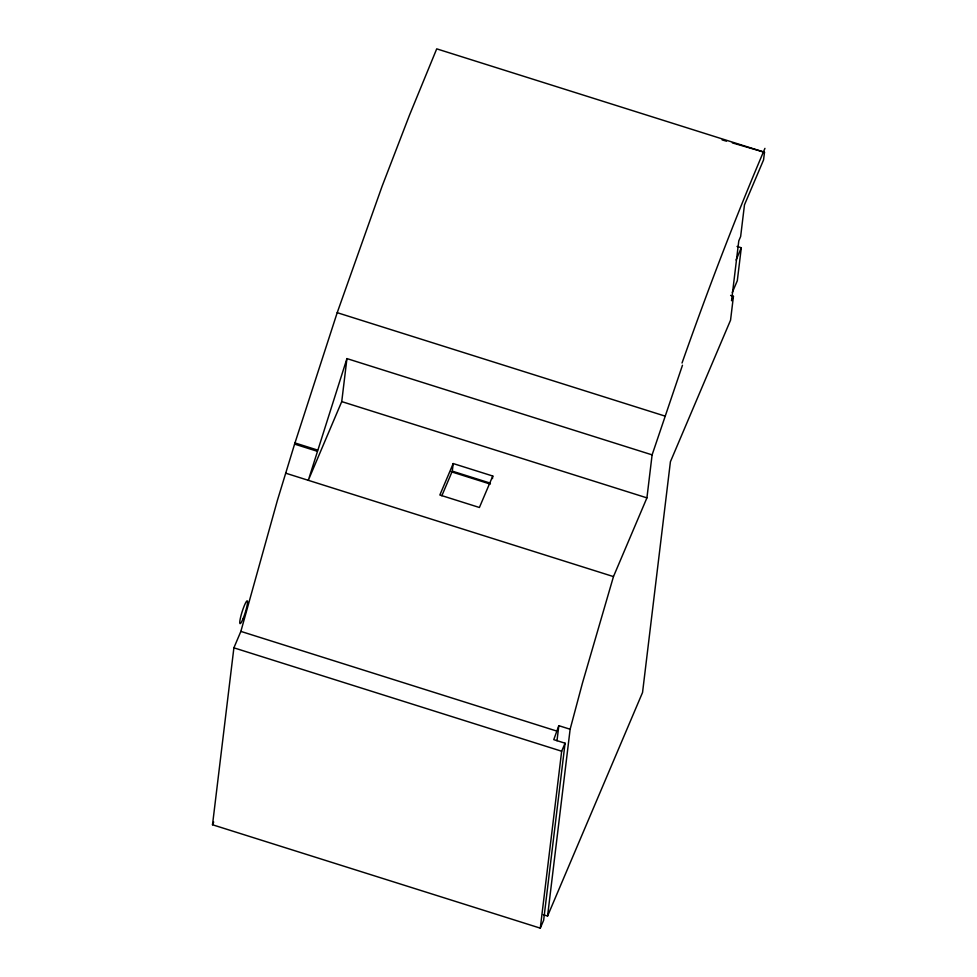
<?xml version="1.0" encoding="UTF-8"?>
<svg xmlns="http://www.w3.org/2000/svg" width="977" height="977" viewBox="0 0 977 977"><rect width="100%" height="100%" fill="white"/><g stroke="black" fill="none" stroke-linecap="round" stroke-linejoin="round"><path stroke-width="1.47" d="M543.334 914.716L547.572 916.06L570.128 729.245L558.82 725.679L553.764 739.65L565.072 743.204L543.652 920.236L540.293 928.15L212.51 824.759L233.894 647.824L240.867 631.398L277.444 500.236L294.59 444.108L337.212 312.677L382.044 186.399L409.534 115.042L436.719 48.85L764.49 152.253L763.562 159.91L744.474 204.84L740.651 236.483L738.783 240.892L731.553 300.721L733.434 296.312L730.613 295.42M346.933 358.596L308.305 480.318L341.742 401.596L346.933 358.596L652.111 454.867L646.921 497.867L613.471 576.589L582.475 682.996L570.128 729.245M441.836 495.766L452.29 471.146L453.206 463.562L492.774 476.031L492.469 478.571M557 740.737L558.82 725.679M540.293 928.15L561.665 751.228L565.072 743.204M733.434 296.312L730.552 320.175L670.417 461.73L642.548 692.485L547.572 916.06M737.049 246.424L741.299 247.755L737.305 280.729L732.298 292.453M652.111 454.867L682.471 365.239M212.51 824.759L213.694 821.987M453.206 463.562L439.845 495.009L479.402 507.49L492.774 476.031M736.084 260.029L741.299 247.755M722.125 139.906L726.509 141.189M732.347 142.886L764.49 152.253M337.212 312.677L664.995 416.08M341.742 401.596L646.921 497.867M452.29 471.146L490.442 483.188M294.956 442.935L317.562 450.067M294.59 444.108L317.195 451.24M285.699 473.186L613.471 576.589M233.894 647.824L561.665 751.228M451.118 471.72L490.295 484.079M240.867 631.398L557.33 731.248M682.031 363.017A669.856 92.18 -72.6 0 1 764.942 148.37M242.846 619.198A11.956 1.612 -72.5 0 0 247.364 600.928A11.956 1.612 -72.5 0 0 240.745 616.634A11.956 1.612 -72.5 0 0 242.846 619.198"/></g></svg>
